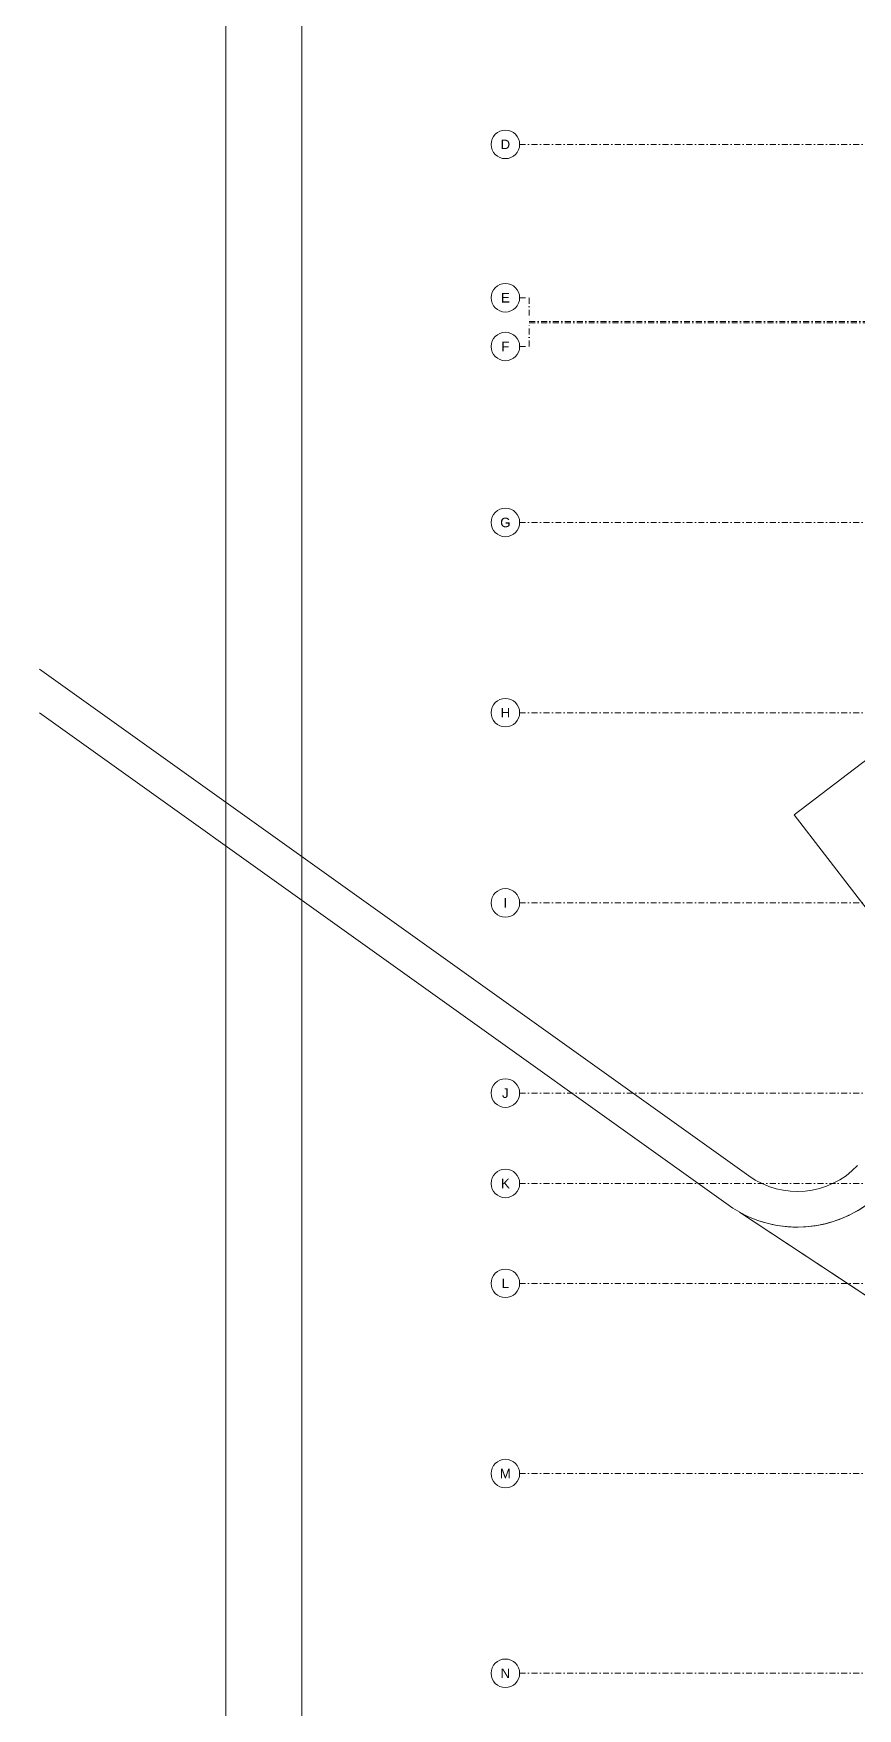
# Model space of a CAD drawing. Header units: metres. Extents: x -13621 to 152406, y -16073 to 22221.
# Drawn here: x 101351 to 104816, y -148 to 6896 of the extents above; entities that cross this region are included whole.
import ezdxf
from ezdxf.enums import TextEntityAlignment as Align

# ---------------------------------------------------------------- set-up
doc = ezdxf.new("R2010")
doc.units = ezdxf.units.M
doc.header["$LTSCALE"] = 100
doc.header["$MEASUREMENT"] = 0
doc.linetypes.add('DASHDOT2', pattern=[0.5, 0.25, -0.125, 0, -0.125])
doc.layers.get('0').update_dxf_attribs({"color": 9, "lineweight": 9})
for name, color, linetype, lineweight in [('06D', 9, 'Continuous', 9), ('21', 9, 'Continuous', 9), ('24', 9, 'DASHDOT2', 9), ('40A', 9, 'Continuous', 9)]:
    doc.layers.add(name, color=color, linetype=linetype, lineweight=lineweight)
doc.styles.add('Arial', font='arial.ttf', dxfattribs={"height": 2.5})

# ---------------------------------------------------------------- blocks, each defined once
blk = doc.blocks.new('p-kule_ynei')
for p, q in [((-7821.2, -4528.4), (-10804.5, -2396.5)), ((-10804.5, -2580.9), (-7908.4, -4650.4)), ((-7860.6, -4680.6), (-6600.9, -5511.9))]:
    blk.add_line(p, q)
at = {"flags": 128}
for points in [[(-7439.9, -4710.9), (-7441.7, -4711.6), (-7451, -4715)], [(-7416.8, -4701.5), (-7418.4, -4702.2), (-7427.6, -4706)]]:
    blk.add_lwpolyline(points, dxfattribs=at)
for radius, end in [(350, 316.39915), (500, 316.52631)]:
    blk.add_arc((-7617.7, -4243.6), radius, 234.45095, end)
blk = doc.blocks.new('0_aks')
at = {"linetype": 'Continuous'}
blk.add_circle((0, 0), 3, dxfattribs=at)
at = {"style": 'Arial'}
blk.add_attdef('AKS', text='', height=2, dxfattribs=at).set_placement((0, 0), align=Align.MIDDLE_CENTER)
blk = doc.blocks.new('p-akslar_yeni')
at = {"layer": '24'}
for points in [[(-2190, -2145), (6415, -2145)], [(-2190, -2790), (-2150, -2790), (-2150, -2890), (6415, -2890)], [(-2190, -2995), (-2150, -2995), (-2150, -2895), (6415, -2895)], [(-2190, -3735), (6415, -3735)], [(-2190, -4535), (6415, -4535)], [(-2190, -5335), (6415, -5335)], [(-2190, -6135), (6415, -6135)], [(-2190, -6515), (6415, -6515)], [(-2190, -6935), (6415, -6935)], [(-2190, -7735), (6415, -7735)], [(-2190, -8575), (6415, -8575)]]:
    blk.add_lwpolyline(points, dxfattribs=at)
at = {"layer": '21', "xscale": 20, "yscale": 20, "zscale": 20}
for p, values in [((-2250, -2145), {'AKS': 'D'}), ((-2250, -2790), {'AKS': 'E'}), ((-2250, -2995), {'AKS': 'F'}), ((-2250, -3735), {'AKS': 'G'}), ((-2250, -4535), {'AKS': 'H'}), ((-2250, -5335), {'AKS': 'I'}), ((-2250, -6135), {'AKS': 'J'}), ((-2250, -6515), {'AKS': 'K'}), ((-2250, -6935), {'AKS': 'L'}), ((-2250, -7735), {'AKS': 'M'}), ((-2250, -8575), {'AKS': 'N'})]:
    blk.add_blockref('0_aks', p, dxfattribs=at).add_auto_attribs(values)

msp = doc.modelspace()

# ---------------------------------------------------------------- linework, layer by layer
at = {"layer": '06D'}
msp.add_lwpolyline([(111799.8, 4297.5), (110909.8, 4297.5), (110909.8, 4747.5, 0.414214), (110809.8, 4847.5), (108625.7, 4847.5), (107600.6, 4155.7), (107602.6, 820.3), (107602.6, 1269.4), (107443, 1022.4), (106393.2, 1701), (106664.5, 2120.7), (106313, 2347.9, 0.379387), (105921.5, 2244.6), (105474.3, 1572.3, 0.402066), (105585.1, 1104), (104319.4, 1939.4, 0.342328), (104925.1, 2032.4), (107342.7, 4641.1), (112000, 7801.9)], format="xyb", dxfattribs=at)
msp.add_lwpolyline([(104549.4, 3610.5), (104931.7, 3113.5), (106929.7, 4485.1), (106495.5, 5093.6)], close=True, dxfattribs=at)
at = {"layer": '40A'}
for points in [[(102159.3, -4218.6), (74159.3, -4218.6), (74159.3, 12601.4), (102159.3, 12601.4)], [(102159.3, 12601.4), (102159.3, -4218.6), (130139.3, -4218.6), (130139.3, 12601.4)], [(127979.5, -3898.6), (127979.5, 12281.4), (102479.3, 12281.4), (102479.3, -3898.6)]]:
    msp.add_lwpolyline(points, close=True, dxfattribs=at)

# ---------------------------------------------------------------- block references
at = {"layer": '06D'}
msp.add_blockref('p-kule_ynei', (112180, 6620), dxfattribs=at)
at = {"layer": '24'}
msp.add_blockref('p-akslar_yeni', (105585, 8575), dxfattribs=at)

doc.saveas('drawing.dxf')
